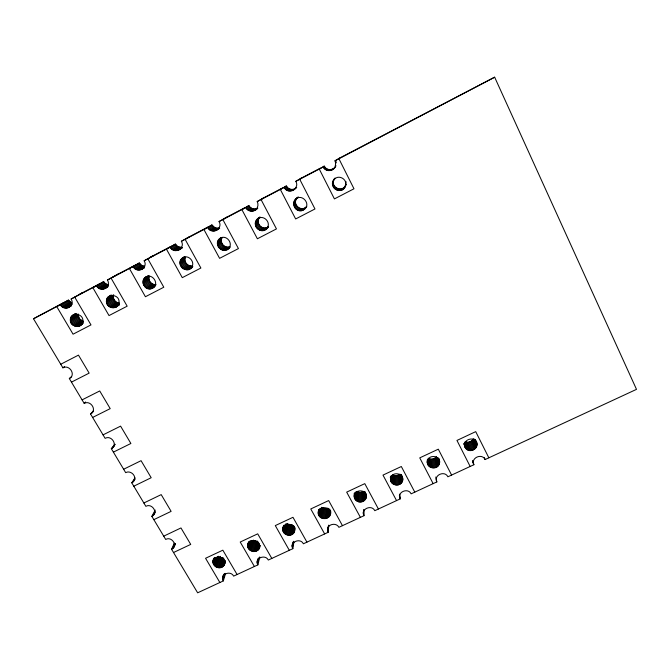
<?xml version="1.0" encoding="UTF-8"?>
<svg xmlns="http://www.w3.org/2000/svg" width="670" height="670" viewBox="0 0 670 670"><rect width="100%" height="100%" fill="white"/><g stroke="black" fill="none" stroke-linecap="round" stroke-linejoin="round"><path stroke-width="1" d="M358.911 501.864L358.919 492.308L357.035 491.546L356.976 501.085C361.197 503.966 367.596 499.962 366.322 494.812M357.906 501.554L357.939 492.006M356.976 501.085L356.139 500.473L356.214 491.906M356.139 500.473L355.435 499.736L355.519 492.132M355.435 499.736L354.874 498.89L354.941 493.204M354.874 498.89L354.262 497.006L354.313 493.229M354.48 497.978L354.405 492.953M70.316 320.034C70.082 311.801 83.256 312.991 82.896 320.712C83.105 328.92 69.981 327.731 70.316 320.034L78.164 315.017L78.231 313.979L70.392 318.962M318.669 509.887C314.866 520.766 332.789 521.754 330.595 510.548M106.396 301.266C106.195 292.966 119.486 294.097 119.059 301.935C119.235 310.21 105.994 309.079 106.396 301.266L113.305 296.726L113.657 294.666M329.908 515.389L330.293 510.456M330.235 514.459L330.486 510.557M174.368 543.085L171.57 549.258L197.65 592.808L223.311 580.915C219.5 574.424 230.597 569.919 233.637 576.125L257.875 564.885C254.106 558.361 265.27 553.772 268.318 560.045L292.84 548.68C289.113 542.105 300.336 537.432 303.401 543.78L328.208 532.281L328.216 526.268M328.208 532.281L328.769 525.104M329.422 516.243L329.967 509.326M327.806 531.385L327.705 527.432M328.777 517.006L329.414 509.091M327.998 517.659L328.736 508.731M327.111 518.161L327.948 508.237L324.975 508.806L321.273 507.316M326.139 518.521L327.002 508.589M145.197 277.531C151.881 272.028 160.356 284.197 152.484 288.234C145.03 292.329 138.673 279.549 146.881 276.409M149.301 288.912L155.055 284.691C150.951 284.574 147.727 280.01 149.243 276.132L143.305 280.11M325.118 518.714L325.997 508.781M324.062 518.739L324.975 508.806M323.024 518.597L323.962 508.664M192.726 266.627C186.293 276.124 173.446 262.054 183.873 257.096M187.374 269.7L192.123 265.99C187.583 266.677 183.513 261.652 185.263 257.372L180.314 260.848M322.019 518.287L322.99 508.363M321.089 517.826L322.086 507.902M320.26 517.215L321.173 508.304M319.548 516.486L320.377 508.58M230.128 247.029C223.847 256.895 210.849 242.607 221.309 237.54M318.987 515.657L319.716 508.748M225.899 250.052L229.609 246.87C224.324 248.729 219.09 242.096 222.206 237.415L218.278 240.337M318.359 513.789L318.786 509.862M318.585 514.744L319.113 509.82M213.052 562.021C213.303 554.291 226.41 556.217 224.777 563.646C222.004 572.691 207.926 565.137 214.576 557.39M268.578 226.644C261.685 237.816 248.193 223.035 259.876 217.139M265.806 229.366L268.419 226.736C262.707 231.502 254.592 222.591 259.784 217.306M259.985 545.514C259.843 555.941 242.976 550.991 248.629 541.996M295.378 199.635C301.416 192.617 311.692 204.09 304.239 209.442C296.835 215.162 289.055 202.239 297.178 197.817L294.683 200.548M306.6 206.603C301.726 212.415 292.204 204.836 296.5 198.714M259.524 547.44C261.124 540.481 249.341 537.901 247.85 544.861M282.815 529.409L283.343 526.419C279.264 534.099 292.581 539.157 294.674 531.042C296.366 523.999 284.465 521.428 282.949 528.454M345.251 186.528L345.996 183.999C344.028 197.332 325.687 187.458 335.034 178.094L333.618 180.272M345.653 185.079C342.404 193.638 329.179 186.428 334.347 178.999M345.611 185.423C347.437 179.133 338.534 174.233 334.322 179.351M318.317 512.81C318.593 505.498 330.854 506.235 330.369 513.496M292.84 548.68L293.921 541.921M292.43 547.792L293.376 541.285M292.154 545.891L292.597 543.027M294.365 531.963L295.034 527.868M292.204 546.854L292.832 543.002M293.251 533.563L294.448 526.377M293.887 532.809L294.725 527.684M402.62 480.7C404.588 473.372 392.327 470.851 390.727 478.045C388.784 485.356 400.995 487.861 402.62 480.7L401.983 475.667M292.488 534.208L293.862 525.975M291.609 534.71L293.184 525.439M290.646 535.062L292.422 524.761M289.633 535.255L291.425 524.945L289.406 524.828L286.718 523.496M439.453 463.523C441.53 456.094 429.143 453.59 427.51 460.843C425.467 468.246 437.803 470.742 439.453 463.523L438.046 457.744M288.586 535.28L290.411 524.97M287.556 535.137L289.406 524.828M286.559 534.827L288.435 524.535M285.629 534.367L287.522 524.082M476.73 443.105C474.594 435.19 461.345 439.972 465.122 447.401C469.084 455.123 481.32 447.342 475.667 440.341M284.792 533.764L286.526 524.526M284.08 533.044L285.83 523.814M283.519 532.223L284.884 525.054M282.874 530.372L283.862 525.28M283.109 531.318L284.289 525.188M257.875 564.885L259.759 556.912M257.23 563.076L258.411 558.11M257.464 564.006L258.888 558.035M257.288 561.192L257.757 559.216M257.163 562.13L257.875 559.157M259.223 548.345L259.927 545.455M258.143 549.936L259.55 544.132M258.754 549.182L259.692 545.321M257.38 550.564L259.047 543.789M256.518 551.058L258.67 542.34M255.563 551.41L257.984 541.712M254.558 551.603L257.247 540.933M253.528 551.628L256.233 540.958L254.265 540.523L251.501 551.176M252.498 551.485L255.228 540.816M250.572 550.723L253.361 540.07M249.743 550.129L252.297 540.456M249.022 549.408L251.342 540.724M248.453 548.596L250.521 540.883M247.799 546.77L249.098 541.971M248.042 547.708L249.86 540.975M247.733 545.807L248.779 541.98M344.715 187.558L345.125 186.076M345.728 183.094L346.114 181.738M344.003 188.479L344.439 186.972M343.149 189.267L343.609 187.734M171.57 549.258C178.496 546.025 171.771 535.933 165.691 539.442L151.847 516.336L155.247 510.071M223.311 580.915L225.614 573.369M222.901 580.036L224.919 573.445M222.582 578.177L223.738 574.424M222.649 579.115L224.391 573.478M222.691 577.255L223.269 575.379M224.031 565.371L225.505 560.723M224.492 564.542L225.43 561.552M342.177 189.886L342.663 188.337M335.201 166.554L335.67 163.078L334.983 160.825L339.506 158.087L338.928 158.765L353.978 188.781L334.414 198.906L319.272 169.058L324.221 166.101C326.407 170.992 334.054 170.641 335.888 165.658C334.204 171.286 325.737 172.55 323.191 167.006L324.221 166.101M223.428 566.108L224.869 561.535M222.683 566.736L224.718 560.321M221.829 567.222L224.165 559.885M220.891 567.574L223.83 558.386M219.886 567.758L223.144 557.658M218.864 567.783L222.139 557.683M217.834 567.641L221.142 557.541M216.846 567.339L220.48 556.326M341.114 190.322L341.625 188.764M215.924 566.887L219.274 556.803M215.087 566.301L218.462 556.226M214.375 565.589L217.448 556.443M213.797 564.785L216.268 557.482M213.127 562.976L214.995 557.515M213.378 563.897L215.547 557.524M213.161 561.091L213.839 559.115M339.991 190.565L340.536 188.999M338.836 190.607L339.422 189.041M337.705 190.448L338.317 188.881M336.608 190.087L337.253 188.538M335.595 189.543L336.265 188.01M173.748 547.39L175.331 543.872M174.192 546.553L175.381 543.914M172.416 548.764L174.811 543.479M173.153 548.135L175.138 543.73M334.682 188.831L335.377 187.307M333.911 187.96L334.632 186.469M333.3 186.972L334.037 185.506M266.635 228.604C271.995 223.16 263.628 213.973 257.741 218.897M151.847 516.336C158.798 513.019 152.023 502.785 145.859 506.336L131.772 482.81L134.997 477.878M332.864 185.892L333.61 184.459M332.622 184.752L333.375 183.345M154.033 514.418L154.996 512.642M152.701 515.825L155.122 511.361M153.438 515.18L154.887 512.508M332.571 183.58L333.333 182.207M332.73 182.424L333.484 181.084M333.082 181.31L333.828 180.004M468.129 450.148L465.248 441.798C468.163 443.029 471.881 441.697 473.263 438.825L476.37 447.108M131.772 482.81L133.364 481.638L134.971 479.184M132.627 482.3L134.77 479.017M305.076 208.672L306.768 206.402M304.239 209.442L305.78 207.357M254.558 210.472C257.716 208.881 258.888 204.626 257.205 201.57L263.812 197.751L261.04 199.56L276.459 228.905L257.389 238.771L241.878 209.601L248.897 205.564C250.429 208.596 254.474 209.995 257.498 208.362C254.474 212.172 247.934 212.13 245.706 207.591L219.048 221.561C223.478 228.864 211.259 235.162 207.692 227.507L181.369 241.292C185.85 248.545 173.706 254.734 170.155 247.163L144.167 260.781C148.69 267.975 136.63 274.055 133.095 266.585L107.418 280.026C111.99 287.17 100.006 293.142 96.488 285.755L71.129 299.038C75.743 306.123 63.834 311.986 60.325 304.699L33.5 318.753L62.896 367.83C69.379 364.095 76.372 374.94 69.328 378.567L84.202 403.407C90.609 399.714 97.544 410.4 90.525 413.951L105.131 438.339C111.446 434.696 118.33 445.223 111.329 448.691L125.675 472.643C130.926 469.678 137.769 476.965 133.364 481.638M303.276 210.053L304.85 207.951M302.22 210.489L303.828 208.37M333.099 169.317L333.844 168.346M301.106 210.723L302.748 208.605M332.119 169.937L332.889 168.949M299.967 210.765L301.634 208.646M112.937 447.493L114.227 445.86M111.329 448.691L114.88 444.202M112.192 448.163L115.139 444.428M298.837 210.606L300.537 208.487M331.047 170.381L331.851 169.384M297.748 210.254L299.482 208.144M329.925 170.632L330.754 169.627M296.735 209.71L298.493 207.616M335.67 163.078L336.34 162.282M328.769 170.674L329.632 169.669M295.822 209.007L297.606 206.93M430.014 467.007L428.155 458.255C430.81 459.955 434.654 459.226 436.48 456.655L438.574 465.365M295.051 208.152L296.86 206.1M335.419 161.922L336.106 161.16M327.622 170.515L328.526 169.51M294.432 207.172L296.257 205.146M293.988 206.1L295.83 204.107M293.736 204.97L295.579 203.01M326.524 170.155L327.454 169.158M293.678 203.822L295.529 201.888M90.525 413.951L93.373 410.995M91.388 413.415L93.515 411.204M293.82 202.675L295.663 200.774M294.163 201.57L295.998 199.702M325.503 169.602L326.466 168.622M297.178 198.245L298.343 197.064M296.215 198.864L297.991 197.064M267.313 227.7L268.603 226.41M264.859 229.969L267.498 227.323M263.821 230.396L266.484 227.733M262.715 230.631L265.412 227.968M261.585 230.673L264.315 228.009M84.202 403.407L85.668 401.983M324.59 168.882L325.578 167.919M260.463 230.514L263.226 227.85M259.382 230.162L262.171 227.507M258.369 229.626L261.183 226.988M190.397 268.469C196.963 263.595 188.471 253.059 182.24 258.226M227.867 249.039C234.542 244.173 226.083 233.436 219.752 238.688M257.205 201.57L284.197 187.433C287.79 195.288 300.185 188.747 295.847 181.327L301.425 178.044L299.733 179.292L314.975 208.965L295.654 218.964L280.328 189.459L286.325 185.95C287.991 189.417 292.891 190.623 295.897 188.178M323.811 168.002L324.816 167.073M257.456 228.931L260.303 226.309M256.677 228.085L259.55 225.489M256.057 227.113L258.938 224.542M255.605 226.058L258.503 223.52M226.929 249.634L229.869 247.096M255.345 224.944L258.252 222.432M224.81 250.287L228.545 247.096M255.278 223.797L258.184 221.318M223.688 250.329L227.457 247.13M255.404 222.666L258.31 220.221M69.328 378.567L71.657 376.624M222.574 250.17L226.368 246.979M255.731 221.577L258.628 219.165M294.055 189.719L296.718 187.416M221.494 249.826L225.313 246.644M293.091 190.339L294.959 188.781M256.241 220.572L259.123 218.177M256.92 219.668L260.102 217.13M292.036 190.774L293.937 189.2M393.273 484.15L392.385 474.996L396.347 475.884L399.998 474.176L401.087 483.305M220.48 249.299L224.333 246.125M290.914 191.017L292.849 189.442M219.567 248.603L223.453 245.454M289.775 191.059L291.735 189.484M218.789 247.766L222.691 244.634M218.16 246.811L222.08 243.704M188.454 269.474L192.382 266.384M189.476 269.055L192.742 266.501M288.636 190.9L290.629 189.325M62.896 367.83L64.487 366.582M217.708 245.764L221.636 242.691M186.26 269.742L191.034 266.024M185.146 269.583L189.953 265.873M217.432 244.659L221.376 241.619M287.539 190.54L289.566 188.982M184.074 269.24L188.906 265.538M217.356 243.528L221.301 240.522M183.069 268.712L187.927 265.027M217.474 242.414L221.418 239.433M286.517 189.995L288.577 188.446M182.156 268.025L187.047 264.365M217.784 241.334L221.72 238.386M181.377 267.204L186.285 263.553M218.939 239.45L221.284 237.708M152.484 288.234L154.912 286.433M151.479 288.644L154.728 286.241M180.741 266.258L185.674 262.64M285.604 189.283L287.69 187.751M150.407 288.87L156.135 284.658M180.28 265.22L185.221 261.627M148.196 288.753L153.983 284.541M147.124 288.41L152.944 284.214M179.995 264.131L184.945 260.571M255.505 209.861L257.69 208.286M253.511 210.908L256.484 208.78M146.119 287.899L151.964 283.703M256.334 209.09L257.783 208.052M284.825 188.412L286.928 186.913M179.903 263.017L184.861 259.483M145.206 287.212L151.077 283.05M252.406 211.142L255.404 209.015M117.61 305.872L119.26 304.708M115.944 307.178L119.26 304.833M180.012 261.911L184.97 258.402M113.883 307.806L118.9 304.281M144.418 286.4L150.315 282.246M251.267 211.184L254.298 209.057M114.947 307.58L119.109 304.649M180.791 259.859L184.912 256.987M112.786 307.84L119.511 303.133C116.203 302.982 113.322 300.051 113.305 296.726M111.689 307.689L118.439 302.991M181.444 258.98L184.727 256.694M143.782 285.462L149.695 281.341M250.145 211.025L253.201 208.898M284.197 187.433L286.325 185.95M143.313 284.44L149.243 280.345M110.625 307.354L117.401 302.656M109.62 306.835L116.429 302.162M249.047 210.673L252.146 208.554M143.02 283.36L148.958 279.29M78.867 326.29L83.088 323.409M79.856 325.888L82.377 324.163M108.708 306.165L115.542 301.508M77.821 326.508L82.904 323.057M142.928 282.254L148.866 278.217M107.92 305.353L114.779 300.713M76.732 326.541L83.532 321.935M75.635 326.391L83.323 321.215L79.663 318.962L78.164 315.017M143.02 281.166L148.958 277.154M107.284 304.431L114.16 299.817M248.034 210.129L251.158 208.027M74.571 326.055L82.293 320.888M143.774 279.139L148.849 275.747M216.51 230.354L219.693 228.227M215.48 230.781L219.492 228.118L215.179 227.892L211.921 224.927L203.915 229.483L219.601 258.335L238.436 248.587L222.842 219.567L226.661 217.214L219.048 221.561M73.574 325.553L81.313 320.394M106.806 303.418L113.691 298.828M144.41 278.268L148.631 275.454M247.113 209.425L250.262 207.34M72.662 324.883L80.434 319.741M106.505 302.354L113.406 297.79M214.383 231.016L218.42 228.344M71.874 324.087L79.663 318.962M213.253 231.058L217.331 228.386M71.229 323.166L79.035 318.074M106.48 300.177L113.389 295.679M212.13 230.899L216.234 228.227M70.744 322.17L78.566 317.094M106.756 299.138L112.795 295.227M246.334 208.571L249.508 206.511M107.208 298.175L111.513 295.395M211.042 230.547L215.179 227.892M70.434 321.114L78.273 316.072M107.837 297.321L111.212 294.909M178.94 249.985L182.273 247.867M245.706 207.591L248.897 205.564M177.918 250.412L182.315 247.59M210.028 230.019L214.191 227.373M70.651 317.94L76.749 314.079M176.83 250.639L181.888 247.439L177.684 246.476L175.406 244.064L166.428 249.123L182.282 277.656L200.883 268.025L185.113 239.332L189.962 236.435L181.369 241.292M71.707 316.131L75.182 313.954M175.716 250.68L180.799 247.481M71.095 316.985L76.313 313.694M209.115 229.316L213.303 226.686M72.469 315.411L75.082 313.753M174.594 250.521L179.719 247.331M141.839 269.373L144.452 267.74M208.328 228.47L212.541 225.865M173.513 250.178L178.664 246.987M140.826 269.792L144.268 267.673M139.754 270.027L144.075 267.372M172.5 249.65L177.684 246.476M138.64 270.06L144.72 266.342L141.613 265.353L139.327 262.958L129.411 268.511L145.423 296.735L163.798 287.221L147.861 258.846M207.692 227.507L211.921 224.927M171.587 248.955L176.788 245.806M137.534 269.909L143.64 266.191M105.19 288.527L107.828 286.902M103.13 289.164L108.389 285.998M104.193 288.938L107.686 286.835M136.454 269.558L142.593 265.856M170.8 248.118L176.026 244.986M102.024 289.197L108.188 285.512M135.441 269.038L141.613 265.353M100.927 289.046L107.996 284.834L105.09 283.335L103.691 281.635L92.845 287.665L109.017 315.578L127.166 306.182L111.069 278.117L117.895 274.189L107.418 280.026M134.528 268.352L140.725 264.684M170.155 247.163L175.406 244.064M68.013 307.848L71.539 305.755M66.958 308.066L71.38 305.453M99.855 288.703L106.957 284.499M98.842 288.192L105.977 283.996M65.861 308.108L72.075 304.448M64.764 307.949L71.891 303.77M133.732 267.523L139.955 263.88M63.7 307.614L71.749 302.924L68.474 300.085L56.732 306.575L73.063 334.188L90.986 324.908L74.739 297.153M144.167 260.781L153.706 255.429L150.105 257.314M133.095 266.585L139.327 262.958M97.929 287.514L105.09 283.335M62.687 307.103L70.769 302.421M97.133 286.693L104.319 282.539M61.774 306.433L69.873 301.768M96.488 285.755L103.691 281.635M358.919 492.308L360.971 492.425L363.81 491.378L363.936 500.909M60.978 305.621L69.102 300.981M71.129 299.038L82.51 292.731L78.993 294.566M60.325 304.699L68.474 300.085M33.5 318.753L64.303 302.296M81.874 293.091L99.554 283.829M117.342 274.507L135.231 265.136M153.229 255.706L171.344 246.217M189.568 236.669L207.901 227.063M226.351 217.398L244.91 207.675M263.586 197.893L282.38 188.052M301.291 178.145L320.31 168.178M339.464 158.145L494.653 77.192L636.5 389.354L485.105 459.545C481.965 452.803 470.407 457.937 473.891 464.737L447.895 476.789C444.78 470.131 433.289 475.164 436.823 481.923L411.137 493.84C408.03 487.257 396.607 492.199 400.191 498.907L374.806 510.682C371.708 504.175 360.359 509.024 363.986 515.691L338.894 527.323C336.265 521.947 326.684 524.216 327.588 530.431M295.847 181.327L323.191 167.006M334.983 160.825L494.653 77.192M60.744 364.237L78.474 355.125L89.152 373.123L71.464 382.135M82.092 399.873L99.73 390.962L110.207 408.633L92.619 417.452M103.054 434.872L120.592 426.137L130.885 443.49L113.389 452.133M123.64 469.243L141.077 460.684L151.186 477.727L133.791 486.194M143.857 502.994L161.202 494.619L171.126 511.361L153.832 519.652M163.723 536.159L180.967 527.952L190.724 544.4L173.522 552.524M219.877 582.506L205.556 558.278L222.842 550.179L237.088 574.525M254.399 566.502L240.22 542.03L257.707 533.831L271.811 558.428M289.323 550.313L275.295 525.59L292.983 517.299L306.935 542.147M324.649 533.931L310.771 508.957L328.668 500.565L342.471 525.674M360.393 517.366L346.675 492.132L364.781 483.64L378.416 509.007M396.548 500.599L382.997 475.097L401.322 466.513L414.789 492.14M433.138 483.631L419.755 457.87L438.306 449.176L451.597 475.08M470.164 466.471L456.957 440.433L475.725 431.639L488.849 457.811M484.36 457.635L485.105 459.545M475.131 439.478L476.923 444.109M474.837 439.637L476.923 445.123M473.966 438.8L476.739 446.136M472.735 439.696L475.826 448.004M472.065 440.475L475.131 448.8M471.253 441.136L474.31 449.478M470.348 441.656L473.372 450.006M469.36 442.024L472.358 450.382M468.322 442.225L471.295 450.592M467.275 442.25L470.214 450.617M466.236 442.108L469.151 450.466M472.551 460.868L473.891 464.737M472.518 460.91L473.522 463.799M464.653 442.25L467.191 449.662M464.469 443.481L466.362 449.034M463.933 443.632L465.667 448.272M463.875 443.724L465.122 447.401M438.917 458.64L439.62 461.513M438.691 458.682L439.629 462.526M437.46 457.719L439.101 464.478M435.818 457.426L437.895 466.153M435.031 458.079L437.075 466.822M434.127 458.59L436.153 467.35M433.147 458.958L435.148 467.719M432.125 459.151L434.093 467.928M435.785 477.015L436.823 481.923M431.078 459.185L433.021 467.953M430.048 459.034L431.966 467.802M429.06 458.724L430.952 467.484M427.753 459.595L429.185 466.387M427.267 459.821L428.482 465.633M427.125 460.91L427.937 464.771M427.15 461.906L427.552 463.833M402.402 476.697L402.779 479.712M401.397 474.578L402.268 481.646M400.769 474.427L401.757 482.526M399.211 474.821L400.291 483.966M398.323 475.331L399.379 484.485M399.655 494.159L400.191 498.907M397.36 475.692L398.382 484.854M399.488 495.147L399.806 497.994M399.387 495.13L399.605 497.023M396.347 475.884L397.335 485.055M395.308 475.909L396.272 485.08M394.278 475.767L395.225 484.938M393.298 475.466L394.211 484.619M391.674 475.407L392.444 483.531M391.079 475.692L391.741 482.785M390.727 476.881L391.188 481.931M390.317 477.015L390.803 481.001M354.262 497.006C353.207 489.025 366.925 488.731 366.364 496.705M366.138 493.899L366.214 497.684M365.795 493.874L365.879 498.614M365.25 491.881L365.376 499.485M364.597 491.688L364.723 500.256M363.911 509.769L363.986 515.691M363.542 509.853L363.601 514.786M363.358 511.855L363.383 513.823M362.939 491.881L363.031 501.428M361.976 492.232L362.051 501.788M360.971 492.425L361.013 501.989M359.941 492.45L359.958 502.014"/></g></svg>
